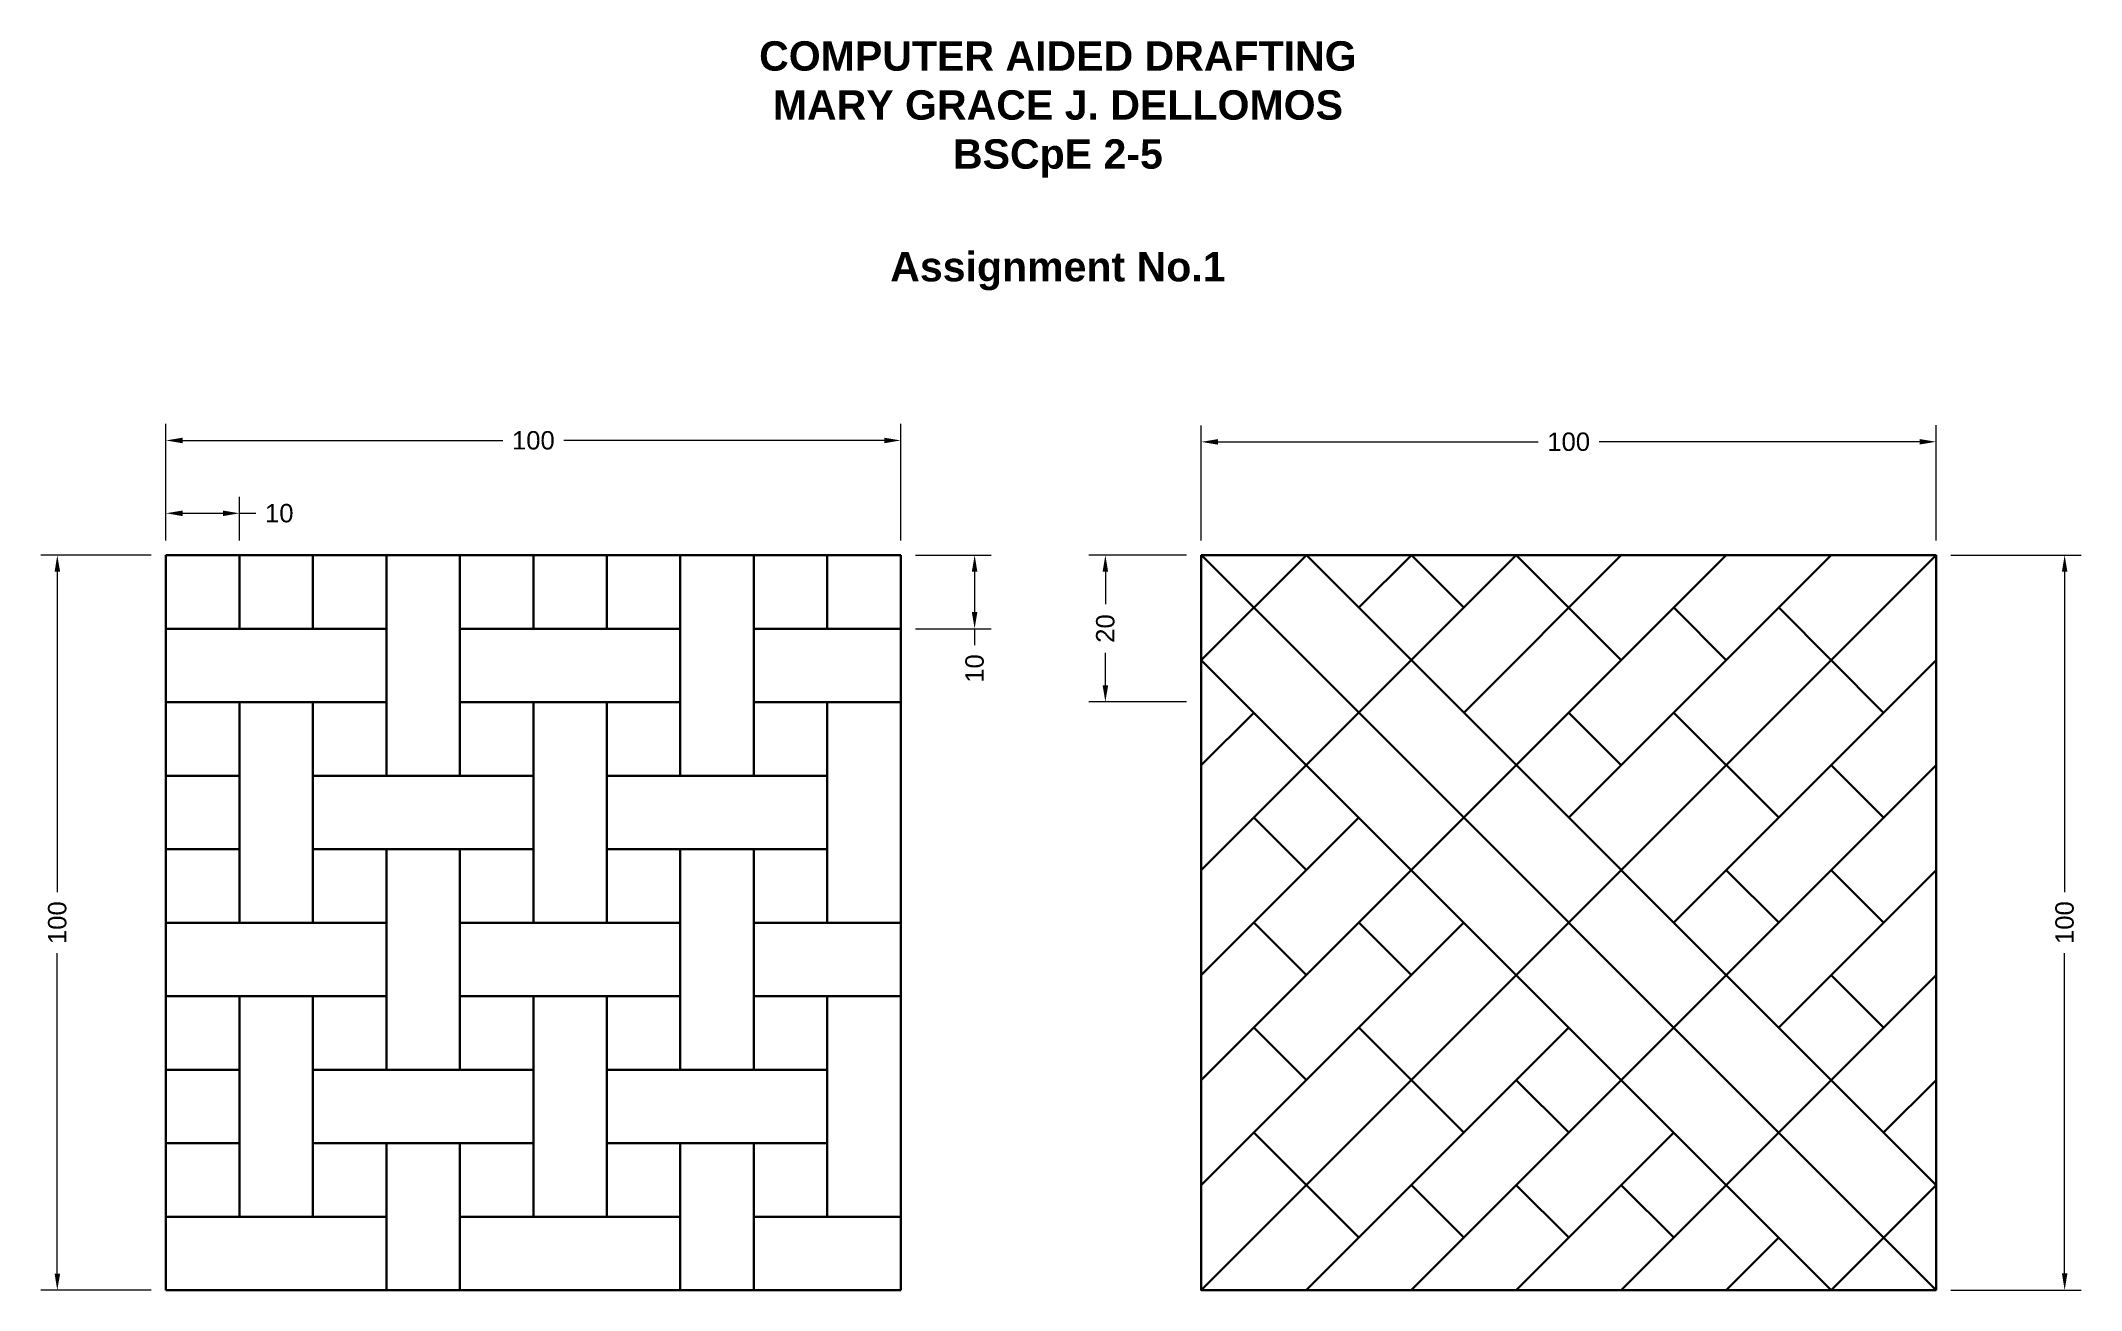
# Model space of a CAD drawing. Header units: millimetres. Extents: x -17 to 261, y 0 to 170.
import ezdxf

# ---------------------------------------------------------------- set-up
doc = ezdxf.new("R2010")
doc.units = ezdxf.units.MM
doc.styles.get("Standard").update_dxf_attribs({"font": 'arial.ttf'})
doc.dimstyles.new("Grace's", dxfattribs={"dimtxt": 2.5, "dimasz": 2.25, "dimexe": 2.25, "dimexo": 2, "dimgap": 1.5, "dimtad": 0, "dimdec": 0, "dimdsep": 46, "dimtxsty": 'Standard', "dimcen": 2.5, "dimadec": 0, "dimazin": 0, "dimtfac": 1, "dimtdec": 0, "dimtmove": 0, "dimatfit": 3, "dimfxl": 1, "dimlwd": 15, "dimlwe": 15, "dimarcsym": 0})

# ---------------------------------------------------------------- blocks, each defined once
blk = doc.blocks.new('*D1')
at = {"color": 0, "linetype": 'Continuous', "lineweight": 15, "transparency": 16777216}
for p, q in [((0, 102), (0, 107.95)), ((2.25, 105.7), (7.75, 105.7)), ((10, 102), (10, 107.95)), ((10, 105.7), (12.25, 105.7))]:
    blk.add_line(p, q, dxfattribs=at)
at = {"color": 0, "linetype": 'Continuous', "transparency": 16777216}
for points in [[(2.25, 106.07), (2.25, 105.32), (0, 105.7)], [(7.75, 106.07), (7.75, 105.32), (10, 105.7)]]:
    blk.add_solid(points, dxfattribs=at)
at = {"layer": 'Defpoints', "color": 0, "linetype": 'Continuous', "transparency": 16777216}
for p in [(10, 105.7), (0, 100), (10, 100)]:
    blk.add_point(p, dxfattribs=at)
at = {"color": 0, "linetype": 'Continuous', "lineweight": 30, "transparency": 16777216, "insert": (15.42, 105.7), "char_height": 2.5, "attachment_point": 5}
blk.add_mtext('10', dxfattribs=at)
blk = doc.blocks.new('*D2')
at = {"color": 0, "linetype": 'Continuous', "lineweight": 15, "transparency": 16777216}
for p, q in [((0, 102), (0, 117.86)), ((100, 102), (100, 117.86)), ((2.25, 115.61), (45.86, 115.61)), ((97.75, 115.61), (54.14, 115.61))]:
    blk.add_line(p, q, dxfattribs=at)
at = {"color": 0, "linetype": 'Continuous', "transparency": 16777216}
for points in [[(2.25, 115.98), (2.25, 115.23), (0, 115.61)], [(97.75, 115.98), (97.75, 115.23), (100, 115.61)]]:
    blk.add_solid(points, dxfattribs=at)
at = {"layer": 'Defpoints', "color": 0, "linetype": 'Continuous', "transparency": 16777216}
for p in [(100, 115.61), (0, 100), (100, 100)]:
    blk.add_point(p, dxfattribs=at)
at = {"color": 0, "linetype": 'Continuous', "lineweight": 30, "transparency": 16777216, "insert": (50, 115.61), "char_height": 2.5, "attachment_point": 5}
blk.add_mtext('100', dxfattribs=at)
blk = doc.blocks.new('*D3')
at = {"color": 0, "linetype": 'Continuous', "lineweight": 15, "transparency": 16777216}
for p, q in [((-2, 100), (-17.04, 100)), ((-14.79, 97.75), (-14.79, 54.14)), ((-14.79, 2.25), (-14.79, 45.86)), ((-2, 0), (-17.04, 0))]:
    blk.add_line(p, q, dxfattribs=at)
at = {"color": 0, "linetype": 'Continuous', "transparency": 16777216}
for points in [[(-15.16, 97.75), (-14.41, 97.75), (-14.79, 100)], [(-15.16, 2.25), (-14.41, 2.25), (-14.79, 0)]]:
    blk.add_solid(points, dxfattribs=at)
at = {"layer": 'Defpoints', "color": 0, "linetype": 'Continuous', "transparency": 16777216}
for p in [(0, 100), (0, 0), (-14.79, 0)]:
    blk.add_point(p, dxfattribs=at)
at = {"color": 0, "linetype": 'Continuous', "lineweight": 30, "transparency": 16777216, "insert": (-14.79, 50), "char_height": 2.5, "attachment_point": 5, "rotation": 90}
blk.add_mtext('100', dxfattribs=at)
blk = doc.blocks.new('*D4')
at = {"color": 0, "linetype": 'Continuous', "lineweight": 15, "transparency": 16777216}
for p, q in [((140.91, 101.98), (140.91, 117.66)), ((240.91, 102), (240.91, 117.68)), ((143.16, 115.41), (186.77, 115.42)), ((238.66, 115.43), (195.05, 115.42))]:
    blk.add_line(p, q, dxfattribs=at)
at = {"color": 0, "linetype": 'Continuous', "transparency": 16777216}
for points in [[(143.16, 115.79), (143.16, 115.04), (140.91, 115.41)], [(238.66, 115.8), (238.66, 115.05), (240.91, 115.43)]]:
    blk.add_solid(points, dxfattribs=at)
at = {"layer": 'Defpoints', "color": 0, "linetype": 'Continuous', "transparency": 16777216}
for p in [(240.91, 115.43), (140.91, 99.98), (240.91, 100)]:
    blk.add_point(p, dxfattribs=at)
at = {"color": 0, "linetype": 'Continuous', "lineweight": 30, "transparency": 16777216, "insert": (190.91, 115.42), "char_height": 2.5, "attachment_point": 5, "rotation": 0.0087}
blk.add_mtext('100', dxfattribs=at)
blk = doc.blocks.new('*D5')
at = {"color": 0, "linetype": 'Continuous', "lineweight": 15, "transparency": 16777216}
for p, q in [((242.91, 100), (260.66, 100)), ((258.41, 97.75), (258.41, 54.15)), ((258.41, 2.27), (258.41, 45.87)), ((242.91, 0.02), (260.66, 0.02))]:
    blk.add_line(p, q, dxfattribs=at)
at = {"color": 0, "linetype": 'Continuous', "transparency": 16777216}
for points in [[(258.04, 97.75), (258.79, 97.75), (258.41, 100)], [(258.04, 2.27), (258.79, 2.27), (258.41, 0.02)]]:
    blk.add_solid(points, dxfattribs=at)
at = {"layer": 'Defpoints', "color": 0, "linetype": 'Continuous', "transparency": 16777216}
for p in [(240.91, 100), (240.91, 0.02), (258.41, 0.02)]:
    blk.add_point(p, dxfattribs=at)
at = {"color": 0, "linetype": 'Continuous', "lineweight": 30, "transparency": 16777216, "insert": (258.41, 50.01), "char_height": 2.5, "attachment_point": 5, "rotation": 90}
blk.add_mtext('100', dxfattribs=at)
blk = doc.blocks.new('*D6')
at = {"color": 0, "linetype": 'Continuous', "lineweight": 15, "transparency": 16777216}
for p, q in [((102, 100), (112.31, 100)), ((110.06, 97.75), (110.06, 92.25)), ((102, 90), (112.31, 90)), ((110.06, 90), (110.06, 87.75))]:
    blk.add_line(p, q, dxfattribs=at)
at = {"color": 0, "linetype": 'Continuous', "transparency": 16777216}
for points in [[(109.68, 97.75), (110.43, 97.75), (110.06, 100)], [(109.68, 92.25), (110.43, 92.25), (110.06, 90)]]:
    blk.add_solid(points, dxfattribs=at)
at = {"layer": 'Defpoints', "color": 0, "linetype": 'Continuous', "transparency": 16777216}
for p in [(100, 100), (100, 90), (110.06, 90)]:
    blk.add_point(p, dxfattribs=at)
at = {"color": 0, "linetype": 'Continuous', "lineweight": 30, "transparency": 16777216, "insert": (110.06, 84.58), "char_height": 2.5, "attachment_point": 5, "rotation": 90}
blk.add_mtext('10', dxfattribs=at)
blk = doc.blocks.new('*D7')
at = {"color": 0, "linetype": 'Continuous', "lineweight": 15, "transparency": 16777216}
for p, q in [((138.91, 100), (125.6, 100)), ((127.85, 97.75), (127.85, 93.33)), ((127.85, 82.28), (127.85, 86.71)), ((138.91, 80.03), (125.6, 80.03))]:
    blk.add_line(p, q, dxfattribs=at)
at = {"color": 0, "linetype": 'Continuous', "transparency": 16777216}
for points in [[(127.48, 97.75), (128.23, 97.75), (127.85, 100)], [(127.48, 82.28), (128.23, 82.28), (127.85, 80.03)]]:
    blk.add_solid(points, dxfattribs=at)
at = {"layer": 'Defpoints', "color": 0, "linetype": 'Continuous', "transparency": 16777216}
for p in [(140.91, 100), (127.85, 80.03), (140.91, 80.03)]:
    blk.add_point(p, dxfattribs=at)
at = {"color": 0, "linetype": 'Continuous', "lineweight": 30, "transparency": 16777216, "insert": (127.85, 90.02), "char_height": 2.5, "attachment_point": 5, "rotation": 90}
blk.add_mtext('20', dxfattribs=at)

msp = doc.modelspace()

# ---------------------------------------------------------------- linework, layer by layer
at = {"linetype": 'Continuous', "lineweight": 30}
for p, q in [((0, 0), (0, 100)), ((0, 100), (100, 100)), ((10, 90), (10, 100)), ((20, 90), (20, 100)), ((30, 70), (30, 100)), ((40, 70), (40, 100)), ((50, 90), (50, 100)), ((60, 90), (60, 100)), ((70, 70), (70, 100)), ((80, 70), (80, 100)), ((90, 90), (90, 100)), ((100, 100), (100, 0)), ((140.91, 0), (140.91, 100)), ((140.91, 100), (240.91, 100)), ((140.91, 0), (240.91, 100)), ((140.91, 28.57), (212.35, 100)), ((140.91, 57.13), (183.78, 100)), ((140.91, 85.7), (155.21, 100)), ((140.91, 99.98), (140.93, 100)), ((240.91, 0.02), (140.93, 100)), ((240.91, 14.3), (155.21, 100)), ((162.35, 92.86), (169.5, 100)), ((176.64, 92.86), (169.5, 100)), ((176.64, 78.57), (198.06, 100)), ((198.06, 85.72), (183.78, 100)), ((190.92, 64.29), (226.63, 100)), ((240.91, 0), (240.91, 100)), ((212.35, 85.72), (205.21, 92.86)), ((233.77, 78.57), (219.49, 92.86)), ((30, 90), (0, 90)), ((70, 90), (40, 90)), ((100, 90), (80, 90)), ((226.65, 0), (140.91, 85.73)), ((205.21, 50.01), (240.91, 85.72)), ((30, 80), (0, 80)), ((10, 50), (10, 80)), ((20, 50), (20, 80)), ((70, 80), (40, 80)), ((50, 50), (50, 80)), ((60, 50), (60, 80)), ((100, 80), (80, 80)), ((90, 50), (90, 80)), ((140.91, 71.42), (148.07, 78.57)), ((198.06, 71.43), (190.92, 78.57)), ((219.49, 64.29), (205.21, 78.57)), ((10, 70), (0, 70)), ((50, 70), (20, 70)), ((90, 70), (60, 70)), ((140.93, 71.43), (140.91, 71.45)), ((169.48, 0), (240.91, 71.43)), ((233.77, 64.29), (226.63, 71.43)), ((140.91, 42.85), (162.35, 64.29)), ((155.21, 57.15), (148.07, 64.29)), ((10, 60), (0, 60)), ((50, 60), (20, 60)), ((30, 30), (30, 60)), ((40, 30), (40, 60)), ((90, 60), (60, 60)), ((70, 30), (70, 60)), ((80, 30), (80, 60)), ((140.93, 57.15), (140.91, 57.16)), ((219.49, 50.01), (212.35, 57.15)), ((219.49, 35.72), (240.91, 57.15)), ((233.77, 50.01), (226.63, 57.15)), ((30, 50), (0, 50)), ((30, 50), (0, 50)), ((70, 50), (40, 50)), ((70, 50), (40, 50)), ((100, 50), (80, 50)), ((100, 50), (80, 50)), ((140.91, 14.28), (176.64, 50.01)), ((155.21, 42.87), (148.07, 50.01)), ((169.5, 42.87), (162.35, 50.01)), ((140.93, 42.87), (140.91, 42.88)), ((198.05, 0), (240.91, 42.87)), ((233.77, 35.72), (226.63, 42.87)), ((30, 40), (0, 40)), ((10, 10), (10, 40)), ((20, 10), (20, 40)), ((70, 40), (40, 40)), ((50, 10), (50, 40)), ((60, 10), (60, 40)), ((100, 40), (80, 40)), ((90, 10), (90, 40)), ((155.21, 28.58), (148.07, 35.72)), ((155.2, 0), (190.92, 35.72)), ((176.64, 21.44), (162.35, 35.72)), ((10, 30), (0, 30)), ((50, 30), (20, 30)), ((90, 30), (60, 30)), ((140.93, 28.58), (140.91, 28.6)), ((190.92, 21.44), (183.78, 28.58)), ((233.77, 21.44), (240.91, 28.58)), ((10, 20), (0, 20)), ((50, 20), (20, 20)), ((30, 0), (30, 20)), ((40, 0), (40, 20)), ((90, 20), (60, 20)), ((70, 0), (70, 20)), ((80, 0), (80, 20)), ((162.35, 7.16), (148.07, 21.44)), ((183.76, 0), (205.21, 21.44)), ((140.93, 14.3), (140.91, 14.31)), ((176.64, 7.16), (169.5, 14.3)), ((190.92, 7.16), (183.78, 14.3)), ((205.21, 7.16), (198.06, 14.3)), ((226.62, 0), (240.91, 14.3)), ((30, 10), (0, 10)), ((70, 10), (40, 10)), ((100, 10), (80, 10)), ((212.33, 0), (219.49, 7.16)), ((100, 0), (0, 0)), ((140.94, 0), (140.91, 0.03)), ((140.91, 0), (240.91, 0)), ((155.23, 0), (155.21, 0.02)), ((169.51, 0), (169.5, 0.02)), ((183.79, 0), (183.78, 0.02)), ((198.08, 0), (198.06, 0.02)), ((212.36, 0), (212.35, 0.02)), ((240.9, 0), (240.91, 0.02))]:
    msp.add_line(p, q, dxfattribs=at)

# ---------------------------------------------------------------- texts
at = {"insert": (24.01, 169.92), "char_height": 4, "attachment_point": 1}
msp.add_mtext_dynamic_manual_height_columns('\\pxsm1,qc;{\\fArial|b1|i0|c0|p34;COMPUTER AIDED DRAFTING\\PMARY GRACE J. DELLOMOS\\PBSCpE 2-5\\P\\psm1.3;\\PAssignment No.1}', width=194.7614, gutter_width=12.5, heights=[42.67], dxfattribs=at)

# ---------------------------------------------------------------- dimensions: what is measured, and where the dimension line sits
at = {"linetype": 'Continuous', "lineweight": 30}
for base, p2, picture, middle in [((100, 115.61), (100, 100), '*D2', (50, 115.61)), ((10, 105.7), (10, 100), '*D1', (15.42, 105.7))]:
    dim = msp.add_linear_dim(base=base, p1=(0, 100), p2=p2, dimstyle="Grace's", dxfattribs=at)
    dim.commit()
    dim.dimension.update_dxf_attribs({"geometry": picture, "text_midpoint": middle})
for p1, p2, distance, picture, middle in [((140.91, 99.98), (240.91, 100), 15.43, '*D4', (190.91, 115.42)), ((240.91, 100), (240.91, 0.02), 17.5, '*D5', (258.41, 50.01))]:
    dim = msp.add_aligned_dim(p1=p1, p2=p2, distance=distance, dimstyle="Grace's", dxfattribs=at)
    dim.commit()
    dim.dimension.update_dxf_attribs({"geometry": picture, "text_midpoint": middle})
for base, p1, p2, picture, middle in [((-14.79, 0), (0, 100), (0, 0), '*D3', (-14.79, 50)), ((110.06, 90), (100, 100), (100, 90), '*D6', (110.06, 84.58)), ((127.85, 80.03), (140.91, 100), (140.91, 80.03), '*D7', (127.85, 90.02))]:
    dim = msp.add_linear_dim(base=base, p1=p1, p2=p2, angle=90, dimstyle="Grace's", dxfattribs=at)
    dim.commit()
    dim.dimension.update_dxf_attribs({"geometry": picture, "text_midpoint": middle})

doc.saveas('drawing.dxf')
